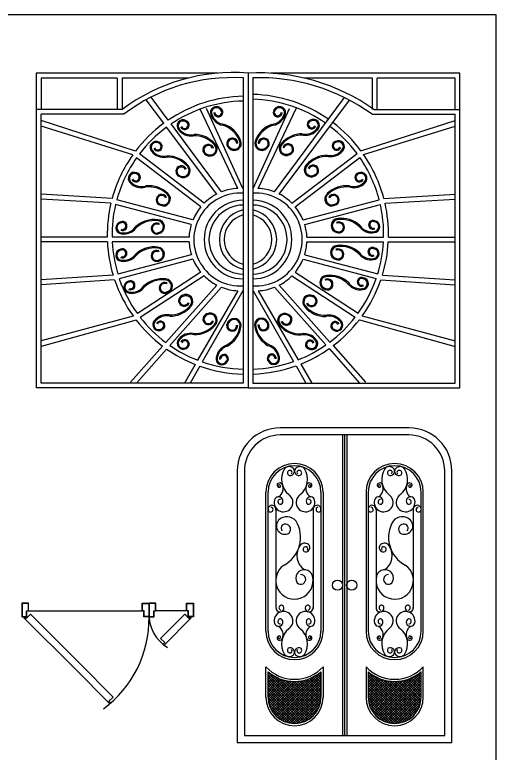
# Model space of a CAD drawing. Header units: millimetres. Extents: x 577 to 2337, y 236 to 943.
# Drawn here: x 774.58 to 777.94, y 706.51 to 711.68 of the extents above; entities that cross this region are included whole.
import ezdxf

# ---------------------------------------------------------------- set-up
doc = ezdxf.new("R2010")
doc.units = ezdxf.units.MM
doc.header["$LTSCALE"] = 0.01
doc.layers.add('04-Door', color=4, linetype='Continuous')
doc.layers.add('06-Furn', color=4, linetype='Continuous')

# ---------------------------------------------------------------- blocks, each defined once
blk = doc.blocks.new('31')
at = {"layer": '04-Door', "color": 17, "linetype": 'Continuous'}
for p, q in [((791.9703, 609.5207), (791.9646, 609.5151)), ((791.9646, 609.5151), (792.3182, 609.1615)), ((791.9814, 609.5097), (791.9703, 609.5207)), ((792.0107, 609.539), (791.9817, 609.5101)), ((792.3532, 609.1965), (792.0107, 609.539)), ((793.136, 609.5151), (792.9451, 609.3241)), ((793.09, 609.539), (793.1189, 609.5101)), ((793.1193, 609.5097), (793.1304, 609.5207)), ((793.1304, 609.5207), (793.136, 609.5151)), ((792.9505, 609.3408), (792.9211, 609.3702)), ((792.9394, 609.3298), (792.9505, 609.3408)), ((792.9451, 609.3241), (792.9394, 609.3298)), ((792.3182, 609.1615), (792.5657, 608.914)), ((792.5896, 608.9601), (792.3532, 609.1965)), ((792.5603, 608.9307), (792.5896, 608.9601)), ((792.5714, 608.9197), (792.5603, 608.9307)), ((792.5657, 608.914), (792.5714, 608.9197))]:
    blk.add_line(p, q, dxfattribs=at)
at = {"layer": '04-Door', "color": 17}
for p, q in [((791.9984, 609.5622), (792.7922, 609.5622)), ((793.1022, 609.5622), (792.8884, 609.5622)), ((793.09, 609.539), (792.9211, 609.3702))]:
    blk.add_line(p, q, dxfattribs=at)
at = {"layer": '04-Door', "color": 17, "linetype": 'Continuous'}
for points in [[(791.9984, 609.5622), (791.9984, 609.6167), (791.9503, 609.6167), (791.9503, 609.5207), (791.9859, 609.5207), (791.9859, 609.5622)], [(791.9964, 609.5642), (791.9964, 609.6147), (791.9523, 609.6147), (791.9523, 609.5227), (791.9839, 609.5227), (791.9839, 609.5642)], [(792.7922, 609.5622), (792.7922, 609.6167), (792.8403, 609.6167), (792.8403, 609.5207), (792.8047, 609.5207), (792.8047, 609.5622)], [(792.7942, 609.5642), (792.7942, 609.6147), (792.8383, 609.6147), (792.8383, 609.5227), (792.8067, 609.5227), (792.8067, 609.5642)], [(792.8884, 609.5622), (792.8884, 609.6167), (792.8403, 609.6167), (792.8403, 609.5207), (792.8759, 609.5207), (792.8759, 609.5622)], [(792.8864, 609.5642), (792.8864, 609.6147), (792.8423, 609.6147), (792.8423, 609.5227), (792.8739, 609.5227), (792.8739, 609.5642)], [(793.1022, 609.5622), (793.1022, 609.6167), (793.1503, 609.6167), (793.1503, 609.5207), (793.1147, 609.5207), (793.1147, 609.5622)], [(793.1042, 609.5642), (793.1042, 609.6147), (793.1483, 609.6147), (793.1483, 609.5227), (793.1167, 609.5227), (793.1167, 609.5642)]]:
    blk.add_lwpolyline(points, close=True, dxfattribs=at)
at = {"layer": '04-Door', "color": 17}
for centre, radius, start, end in [((792.0648, 609.5062), 0.7756, 8.0415, 8.1907), ((793.6158, 609.5062), 0.7756, 171.8093, 171.9585), ((792.0648, 609.5062), 0.7756, 306.0339, 1.0715), ((793.1044, 609.5352), 0.2645, 176.8585, 239.5026)]:
    blk.add_arc(centre, radius, start, end, dxfattribs=at)
blk = doc.blocks.new('uyi9')
at = {"layer": '04-Door', "color": 17}
for p, q in [((894.7046, 625.8278), (893.8046, 625.8278)), ((894.2396, 625.7778), (893.8046, 625.7778)), ((894.2396, 625.7778), (894.2396, 623.6778)), ((894.2696, 625.7778), (894.2396, 625.7778)), ((894.2546, 625.7778), (894.2546, 623.6778)), ((894.2696, 625.7778), (894.2696, 623.6778)), ((894.7046, 625.7778), (894.2696, 625.7778)), ((893.5046, 625.5278), (893.5046, 623.6278)), ((893.5546, 625.5278), (893.5546, 623.6778)), ((894.9546, 623.6778), (894.9546, 625.5278)), ((895.0046, 623.6278), (895.0046, 625.5278)), ((893.7046, 624.4072), (893.7046, 625.3778)), ((893.7196, 624.4072), (893.7196, 625.3778)), ((894.0896, 625.3778), (894.0896, 624.4072)), ((894.1046, 625.3778), (894.1046, 624.4072)), ((894.4046, 625.3778), (894.4046, 624.4072)), ((894.4196, 625.3778), (894.4196, 624.4072)), ((894.7896, 624.4072), (894.7896, 625.3778)), ((894.8046, 624.4072), (894.8046, 625.3778)), ((893.7046, 623.9456), (893.7046, 624.1576)), ((894.1046, 624.1576), (894.1046, 623.9456)), ((894.4046, 624.1576), (894.4046, 623.9456)), ((894.8046, 623.9456), (894.8046, 624.1576)), ((893.7196, 623.9456), (893.7196, 624.1225)), ((893.7196, 624.1207, -0.1812), (893.7206, 624.1217, -0.1812)), ((894.0283, 623.8081, -0.1812), (893.7196, 624.1168, -0.1812)), ((893.7196, 624.103, -0.1812), (893.7304, 624.1138, -0.1812)), ((893.7196, 624.0853, -0.1812), (893.7406, 624.1063, -0.1812)), ((893.7196, 624.0676, -0.1812), (893.7513, 624.0993, -0.1812)), ((894.0187, 623.8, -0.1812), (893.7196, 624.0992, -0.1812)), ((893.7196, 624.05, -0.1812), (893.7623, 624.0927, -0.1812)), ((893.7196, 624.0323, -0.1812), (893.7738, 624.0864, -0.1812)), ((894.0085, 623.7926, -0.1812), (893.7196, 624.0815, -0.1812)), ((893.7196, 624.0146, -0.1812), (893.7857, 624.0807, -0.1812)), ((893.7196, 623.9969, -0.1812), (893.7981, 624.0754, -0.1812)), ((894.0373, 623.8168, -0.1812), (893.7603, 624.0938, -0.1812)), ((893.7622, 623.8274, -0.1812), (894.0096, 624.0748, -0.1812)), ((893.7706, 623.8181, -0.1812), (894.0429, 624.0904, -0.1812)), ((893.7795, 623.8093, -0.1812), (894.0896, 624.1194, -0.1812)), ((893.789, 623.8012, -0.1812), (894.0896, 624.1018, -0.1812)), ((894.0458, 623.826, -0.1812), (893.7953, 624.0765, -0.1812)), ((893.7991, 623.7936, -0.1812), (894.0896, 624.0841, -0.1812)), ((894.0896, 623.9943, -0.1812), (894.0093, 624.0747, -0.1812)), ((894.0896, 624.012, -0.1812), (894.0217, 624.0799, -0.1812)), ((894.0896, 624.0297, -0.1812), (894.0337, 624.0856, -0.1812)), ((894.0896, 624.0474, -0.1812), (894.0452, 624.0917, -0.1812)), ((894.0896, 624.065, -0.1812), (894.0563, 624.0983, -0.1812)), ((894.0896, 624.0827, -0.1812), (894.067, 624.1053, -0.1812)), ((894.0896, 624.1004, -0.1812), (894.0773, 624.1127, -0.1812)), ((894.0896, 624.1181, -0.1812), (894.0872, 624.1205, -0.1812)), ((894.0896, 624.1225), (894.0896, 623.9456)), ((894.4196, 624.1225), (894.4196, 623.9456)), ((894.4196, 624.1181, -0.1812), (894.422, 624.1205, -0.1812)), ((894.7297, 623.8093, -0.1812), (894.4196, 624.1194, -0.1812)), ((894.4196, 624.1004, -0.1812), (894.4319, 624.1127, -0.1812)), ((894.4196, 624.0827, -0.1812), (894.4422, 624.1053, -0.1812)), ((894.7202, 623.8012, -0.1812), (894.4196, 624.1018, -0.1812)), ((894.4196, 624.065, -0.1812), (894.4528, 624.0983, -0.1812)), ((894.4196, 624.0474, -0.1812), (894.4639, 624.0917, -0.1812)), ((894.4196, 624.0297, -0.1812), (894.4755, 624.0856, -0.1812)), ((894.7101, 623.7936, -0.1812), (894.4196, 624.0841, -0.1812)), ((894.4196, 624.012, -0.1812), (894.4875, 624.0799, -0.1812)), ((894.4196, 623.9943, -0.1812), (894.4999, 624.0747, -0.1812)), ((894.4634, 623.826, -0.1812), (894.7139, 624.0765, -0.1812)), ((894.7386, 623.8181, -0.1812), (894.4663, 624.0904, -0.1812)), ((894.4718, 623.8168, -0.1812), (894.7489, 624.0938, -0.1812)), ((894.4808, 623.8081, -0.1812), (894.7896, 624.1168, -0.1812)), ((894.4904, 623.8, -0.1812), (894.7896, 624.0992, -0.1812)), ((894.7469, 623.8274, -0.1812), (894.4996, 624.0748, -0.1812)), ((894.5007, 623.7926, -0.1812), (894.7896, 624.0815, -0.1812)), ((894.7896, 623.9969, -0.1812), (894.7111, 624.0754, -0.1812)), ((894.7896, 624.0146, -0.1812), (894.7235, 624.0807, -0.1812)), ((894.7896, 624.0323, -0.1812), (894.7354, 624.0864, -0.1812)), ((894.7896, 624.05, -0.1812), (894.7469, 624.0927, -0.1812)), ((894.7896, 624.0676, -0.1812), (894.7579, 624.0993, -0.1812)), ((894.7896, 624.0853, -0.1812), (894.7686, 624.1063, -0.1812)), ((894.7896, 624.103, -0.1812), (894.7788, 624.1138, -0.1812)), ((894.7896, 624.1207, -0.1812), (894.7886, 624.1217, -0.1812)), ((894.7896, 623.9456), (894.7896, 624.1225)), ((893.7196, 623.9792, -0.1812), (893.8109, 624.0706, -0.1812)), ((893.7196, 623.9616, -0.1812), (893.8243, 624.0663, -0.1812)), ((893.9977, 623.7857, -0.1812), (893.7196, 624.0638, -0.1812)), ((893.7196, 623.9439, -0.1812), (893.8383, 624.0626, -0.1812)), ((893.9862, 623.7796, -0.1812), (893.7196, 624.0461, -0.1812)), ((893.9739, 623.7741, -0.1812), (893.7196, 624.0285, -0.1812)), ((893.7205, 623.9271, -0.1812), (893.8529, 624.0596, -0.1812)), ((893.7227, 623.9117, -0.1812), (893.8682, 624.0572, -0.1812)), ((893.726, 623.8973, -0.1812), (893.8843, 624.0556, -0.1812)), ((893.7302, 623.8838, -0.1812), (893.9013, 624.0549, -0.1812)), ((893.7352, 623.8711, -0.1812), (893.9193, 624.0553, -0.1812)), ((893.741, 623.8592, -0.1812), (893.9387, 624.0569, -0.1812)), ((893.7474, 623.848, -0.1812), (893.9597, 624.0602, -0.1812)), ((893.7545, 623.8374, -0.1812), (893.9829, 624.0658, -0.1812)), ((893.8099, 623.7867, -0.1812), (894.0896, 624.0664, -0.1812)), ((893.8213, 623.7804, -0.1812), (894.0896, 624.0487, -0.1812)), ((894.0536, 623.8359, -0.1812), (893.8226, 624.0668, -0.1812)), ((893.8334, 623.7748, -0.1812), (894.0896, 624.031, -0.1812)), ((894.0607, 623.8464, -0.1812), (893.8463, 624.0609, -0.1812)), ((894.0673, 623.8575, -0.1812), (893.8675, 624.0573, -0.1812)), ((894.0731, 623.8693, -0.1812), (893.8871, 624.0554, -0.1812)), ((894.0783, 623.8819, -0.1812), (893.9053, 624.0549, -0.1812)), ((894.0826, 623.8952, -0.1812), (893.9224, 624.0554, -0.1812)), ((894.086, 623.9095, -0.1812), (893.9386, 624.0569, -0.1812)), ((894.0884, 623.9248, -0.1812), (893.954, 624.0592, -0.1812)), ((894.0895, 623.9413, -0.1812), (893.9687, 624.0621, -0.1812)), ((894.0896, 623.959, -0.1812), (893.9828, 624.0657, -0.1812)), ((894.0896, 623.9766, -0.1812), (893.9963, 624.0699, -0.1812)), ((894.4196, 623.9766, -0.1812), (894.5129, 624.0699, -0.1812)), ((894.6993, 623.7867, -0.1812), (894.4196, 624.0664, -0.1812)), ((894.4196, 623.959, -0.1812), (894.5264, 624.0657, -0.1812)), ((894.4196, 623.9413, -0.1812), (894.5404, 624.0621, -0.1812)), ((894.6879, 623.7804, -0.1812), (894.4196, 624.0487, -0.1812)), ((894.6758, 623.7748, -0.1812), (894.4196, 624.031, -0.1812)), ((894.4208, 623.9248, -0.1812), (894.5551, 624.0592, -0.1812)), ((894.4231, 623.9095, -0.1812), (894.5706, 624.0569, -0.1812)), ((894.4266, 623.8952, -0.1812), (894.5868, 624.0554, -0.1812)), ((894.4309, 623.8819, -0.1812), (894.6039, 624.0549, -0.1812)), ((894.436, 623.8693, -0.1812), (894.6221, 624.0554, -0.1812)), ((894.4419, 623.8575, -0.1812), (894.6416, 624.0573, -0.1812)), ((894.4484, 623.8464, -0.1812), (894.6629, 624.0609, -0.1812)), ((894.4556, 623.8359, -0.1812), (894.6866, 624.0668, -0.1812)), ((894.5115, 623.7857, -0.1812), (894.7896, 624.0638, -0.1812)), ((894.523, 623.7796, -0.1812), (894.7896, 624.0461, -0.1812)), ((894.7547, 623.8374, -0.1812), (894.5263, 624.0658, -0.1812)), ((894.5352, 623.7741, -0.1812), (894.7896, 624.0285, -0.1812)), ((894.7617, 623.848, -0.1812), (894.5495, 624.0602, -0.1812)), ((894.7682, 623.8592, -0.1812), (894.5705, 624.0569, -0.1812)), ((894.7739, 623.8711, -0.1812), (894.5898, 624.0553, -0.1812)), ((894.779, 623.8838, -0.1812), (894.6079, 624.0549, -0.1812)), ((894.7832, 623.8973, -0.1812), (894.6249, 624.0556, -0.1812)), ((894.7865, 623.9117, -0.1812), (894.6409, 624.0572, -0.1812)), ((894.7887, 623.9271, -0.1812), (894.6562, 624.0596, -0.1812)), ((894.7896, 623.9439, -0.1812), (894.6708, 624.0626, -0.1812)), ((894.7896, 623.9616, -0.1812), (894.6848, 624.0663, -0.1812)), ((894.7896, 623.9792, -0.1812), (894.6982, 624.0706, -0.1812)), ((893.961, 623.7694, -0.1812), (893.7196, 624.0108, -0.1812)), ((893.9471, 623.7656, -0.1812), (893.7196, 623.9931, -0.1812)), ((893.9323, 623.7627, -0.1812), (893.7196, 623.9754, -0.1812)), ((893.8463, 623.77, -0.1812), (894.0896, 624.0134, -0.1812)), ((893.86, 623.7661, -0.1812), (894.0896, 623.9957, -0.1812)), ((893.8746, 623.763, -0.1812), (894.0896, 623.978, -0.1812)), ((894.6629, 623.77, -0.1812), (894.4196, 624.0134, -0.1812)), ((894.6492, 623.7661, -0.1812), (894.4196, 623.9957, -0.1812)), ((894.6346, 623.763, -0.1812), (894.4196, 623.978, -0.1812)), ((894.5482, 623.7694, -0.1812), (894.7896, 624.0108, -0.1812)), ((894.5621, 623.7656, -0.1812), (894.7896, 623.9931, -0.1812)), ((894.5769, 623.7627, -0.1812), (894.7896, 623.9754, -0.1812)), ((893.9164, 623.761, -0.1812), (893.7196, 623.9577, -0.1812)), ((893.899, 623.7607, -0.1812), (893.7197, 623.94, -0.1812)), ((893.8797, 623.7623, -0.1812), (893.7213, 623.9207, -0.1812)), ((893.8904, 623.7611, -0.1812), (894.0896, 623.9603, -0.1812)), ((893.9076, 623.7606, -0.1812), (894.0896, 623.9426, -0.1812)), ((893.9265, 623.7619, -0.1812), (894.0883, 623.9237, -0.1812)), ((894.6188, 623.7611, -0.1812), (894.4196, 623.9603, -0.1812)), ((894.6016, 623.7606, -0.1812), (894.4196, 623.9426, -0.1812)), ((894.5827, 623.7619, -0.1812), (894.4209, 623.9237, -0.1812)), ((894.5928, 623.761, -0.1812), (894.7896, 623.9577, -0.1812)), ((894.6102, 623.7607, -0.1812), (894.7895, 623.94, -0.1812)), ((894.6295, 623.7623, -0.1812), (894.7879, 623.9207, -0.1812)), ((893.8576, 623.7667, -0.1812), (893.7256, 623.8987, -0.1812)), ((893.8306, 623.7761, -0.1812), (893.735, 623.8716, -0.1812)), ((893.9481, 623.7658, -0.1812), (894.0844, 623.9021, -0.1812)), ((893.9741, 623.7742, -0.1812), (894.076, 623.8761, -0.1812)), ((894.5611, 623.7658, -0.1812), (894.4248, 623.9021, -0.1812)), ((894.5351, 623.7742, -0.1812), (894.4332, 623.8761, -0.1812)), ((894.6515, 623.7667, -0.1812), (894.7835, 623.8987, -0.1812)), ((894.6786, 623.7761, -0.1812), (894.7741, 623.8716, -0.1812)), ((893.781, 623.8079, -0.1812), (893.7669, 623.822, -0.1812)), ((894.0142, 623.7966, -0.1812), (894.0536, 623.836, -0.1812)), ((894.495, 623.7966, -0.1812), (894.4556, 623.836, -0.1812)), ((894.7281, 623.8079, -0.1812), (894.7423, 623.822, -0.1812)), ((893.5546, 623.6778), (894.2396, 623.6778)), ((894.2396, 623.6778), (894.2696, 623.6778)), ((894.2696, 623.6778), (894.9546, 623.6778)), ((893.5046, 623.6278), (895.0046, 623.6278)), ((895.0046, 623.6278), (895.0046, 623.6278))]:
    blk.add_line(p, q, dxfattribs=at)
at = {"layer": '04-Door', "color": 17, "linetype": 'Continuous'}
for p, q in [((893.7749, 625.2621), (893.7749, 624.5647)), ((894.0343, 625.2621), (894.0343, 624.5647)), ((894.4749, 625.2621), (894.4749, 624.5647)), ((894.7343, 625.2621), (894.7343, 624.5647))]:
    blk.add_line(p, q, dxfattribs=at)
at = {"layer": '04-Door', "color": 17}
for centre in [(894.2046, 624.7278), (894.3045, 624.7278)]:
    blk.add_circle(centre, 0.0355, dxfattribs=at)
for centre, radius, start, end in [((893.8046, 625.5278), 0.3, 90, 180), ((893.8046, 625.5278), 0.25, 90, 180), ((894.7046, 625.5278), 0.3, 0, 90), ((894.7046, 625.5278), 0.25, 0, 90), ((893.9046, 625.3778), 0.2, 0, 180), ((894.6046, 625.3778), 0.2, 0, 180), ((893.9046, 625.3778), 0.185, 0, 180), ((894.6046, 625.3778), 0.185, 0, 180), ((893.9046, 624.4072), 0.2, 180, 0), ((893.9046, 624.4072), 0.185, 180, 0), ((894.6046, 624.4072), 0.2, 180, 0), ((894.6046, 624.4072), 0.185, 180, 0), ((893.9046, 624.3418), 0.2719, 222.6426, 317.3567), ((894.6046, 624.3418), 0.2719, 222.6433, 317.3574), ((893.9046, 624.3418), 0.2869, 229.8457, 310.1537), ((894.6046, 624.3418), 0.2869, 229.8463, 310.1543), ((893.9046, 623.9456), 0.2, 180, 0), ((893.9046, 623.9456), 0.185, 180, 0), ((894.6046, 623.9456), 0.2, 180, 0), ((894.6046, 623.9456), 0.185, 180, 0)]:
    blk.add_arc(centre, radius, start, end, dxfattribs=at)
at = {"layer": '04-Door', "color": 17, "linetype": 'Continuous'}
for centre, radius, start, end in [((893.9514, 625.4679), 0.1374, 147.7083, 230.9129), ((893.8675, 625.5146), 0.0419, 45.6891, 140.4122), ((893.8729, 625.5118), 0.0186, 95.1683, 225.5608), ((893.8747, 625.5245), 0.0299, 240.1781, 42.2119), ((893.8741, 625.5164), 0.0142, 316.1599, 101.9852), ((893.9345, 625.5245), 0.0299, 137.7881, 299.8219), ((893.9416, 625.5146), 0.0419, 39.5878, 134.3109), ((893.935, 625.5164), 0.0142, 78.0148, 223.8401), ((893.9363, 625.5118), 0.0186, 314.4392, 84.8317), ((893.8578, 625.4679), 0.1374, 309.0871, 32.2917), ((894.6514, 625.4679), 0.1374, 147.7083, 230.9129), ((894.5675, 625.5146), 0.0419, 45.6891, 140.4122), ((894.5729, 625.5118), 0.0186, 95.1683, 225.5608), ((894.5747, 625.5245), 0.0299, 240.1781, 42.2119), ((894.5741, 625.5164), 0.0142, 316.1599, 101.9852), ((894.6345, 625.5245), 0.0299, 137.7881, 299.8219), ((894.6416, 625.5146), 0.0419, 39.5878, 134.3109), ((894.635, 625.5164), 0.0142, 78.0148, 223.8401), ((894.6363, 625.5118), 0.0186, 314.4392, 84.8317), ((894.5578, 625.4679), 0.1374, 309.0871, 32.2917), ((893.7974, 625.4269), 0.0149, 131.2423, 293.2761), ((893.8004, 625.4215), 0.021, 33.042, 127.7651), ((893.7972, 625.4229), 0.0071, 71.469, 217.2943), ((893.7561, 625.4031), 0.0687, 302.5413, 25.7459), ((893.7976, 625.4205), 0.00928, 307.8934, 78.2859), ((894.0531, 625.4031), 0.0687, 154.2541, 237.4587), ((894.0088, 625.4215), 0.021, 52.2349, 146.958), ((894.0116, 625.4205), 0.00928, 101.7141, 232.1066), ((894.0118, 625.4269), 0.0149, 246.7239, 48.7577), ((894.012, 625.4229), 0.0071, 322.7057, 108.531), ((894.4974, 625.4269), 0.0149, 131.2423, 293.2761), ((894.5004, 625.4215), 0.021, 33.042, 127.7651), ((894.4972, 625.4229), 0.0071, 71.469, 217.2943), ((894.4561, 625.4031), 0.0687, 302.5413, 25.7459), ((894.4976, 625.4205), 0.00928, 307.8934, 78.2859), ((894.7531, 625.4031), 0.0687, 154.2541, 237.4587), ((894.7088, 625.4215), 0.021, 52.2349, 146.958), ((894.7116, 625.4205), 0.00928, 101.7141, 232.1066), ((894.7118, 625.4269), 0.0149, 246.7239, 48.7577), ((894.712, 625.4229), 0.0071, 322.7057, 108.531), ((893.8279, 625.3066), 0.0659, 165.619, 56.0012), ((893.793, 625.3152), 0.03, 326.6615, 165.0707), ((893.8055, 625.3106), 0.0173, 88.1311, 316.6269), ((893.9813, 625.3066), 0.0659, 123.9988, 14.381), ((894.0161, 625.3152), 0.03, 14.9293, 213.3385), ((894.0037, 625.3106), 0.0173, 223.3731, 91.8689), ((894.5279, 625.3066), 0.0659, 165.619, 56.0012), ((894.493, 625.3152), 0.03, 326.6615, 165.0707), ((894.5055, 625.3106), 0.0173, 88.1311, 316.6269), ((894.6813, 625.3066), 0.0659, 123.9988, 14.381), ((894.7161, 625.3152), 0.03, 14.9293, 213.3385), ((894.7037, 625.3106), 0.0173, 223.3731, 91.8689), ((893.7473, 625.2586), 0.0277, 352.9041, 202.4733), ((893.7369, 625.2564), 0.0173, 208.9921, 77.4879), ((894.0619, 625.2586), 0.0277, 337.5267, 187.0959), ((894.0723, 625.2564), 0.0173, 102.5121, 331.0079), ((894.4473, 625.2586), 0.0277, 352.9041, 202.4733), ((894.4369, 625.2564), 0.0173, 208.9921, 77.4879), ((894.7619, 625.2586), 0.0277, 337.5267, 187.0959), ((894.7723, 625.2564), 0.0173, 102.5121, 331.0079), ((893.837, 625.1429, -0.1812), 0.0591, 137.7881, 299.8219), ((893.8512, 625.1232, -0.1812), 0.0831, 39.5878, 134.3109), ((893.7273, 625.0621, -0.1812), 0.2198, 298.1362, 31.2407), ((894.7818, 625.0621, -0.1812), 0.2198, 148.7593, 241.8638), ((894.6579, 625.1232, -0.1812), 0.0831, 45.6891, 140.4122), ((894.6721, 625.1429, -0.1812), 0.0591, 240.1781, 42.2119), ((893.8382, 625.1269, -0.1812), 0.0281, 78.0148, 223.8401), ((893.8407, 625.1178, -0.1812), 0.0367, 314.4392, 84.8317), ((894.6685, 625.1178, -0.1812), 0.0367, 95.1683, 225.5608), ((894.671, 625.1269, -0.1812), 0.0281, 316.1599, 101.9852), ((893.9768, 624.9795, -0.1812), 0.0415, 52.2349, 146.958), ((893.9828, 624.9901, -0.1812), 0.0296, 246.7239, 48.7577), ((894.5264, 624.9901, -0.1812), 0.0296, 131.2423, 293.2761), ((894.5324, 624.9795, -0.1812), 0.0415, 33.042, 127.7651), ((894.0421, 624.9352, -0.1812), 0.1204, 146.2315, 234.9409), ((893.9824, 624.9775, -0.1812), 0.0184, 101.7141, 232.1066), ((893.9831, 624.9821, -0.1812), 0.0141, 322.7057, 108.531), ((894.5261, 624.9821, -0.1812), 0.0141, 71.469, 217.2943), ((894.5268, 624.9775, -0.1812), 0.0184, 307.8934, 78.2859), ((894.4671, 624.9352, -0.1812), 0.1204, 305.0591, 33.7685), ((893.904, 624.7601, -0.1812), 0.1305, 123.9988, 14.381), ((894.6052, 624.7601, -0.1812), 0.1305, 165.619, 56.0012), ((893.9729, 624.7772, -0.1812), 0.0594, 14.9293, 213.3385), ((893.9482, 624.7681, -0.1812), 0.0343, 223.3731, 91.8689), ((894.5362, 624.7772, -0.1812), 0.0594, 326.6615, 165.0707), ((894.5609, 624.7681, -0.1812), 0.0343, 88.1311, 316.6269), ((893.8279, 624.4784), 0.0659, 303.9988, 194.381), ((893.8024, 624.5681), 0.0277, 172.9041, 22.4733), ((893.8128, 624.5703), 0.0173, 28.9921, 257.4879), ((893.9813, 624.4784), 0.0659, 345.619, 236.0012), ((894.0068, 624.5681), 0.0277, 157.5267, 7.0959), ((893.9963, 624.5703), 0.0173, 282.5121, 151.0079), ((894.5279, 624.4784), 0.0659, 303.9988, 194.381), ((894.5024, 624.5681), 0.0277, 172.9041, 22.4733), ((894.5128, 624.5703), 0.0173, 28.9921, 257.4879), ((894.6813, 624.4784), 0.0659, 345.619, 236.0012), ((894.7068, 624.5681), 0.0277, 157.5267, 7.0959), ((894.6963, 624.5703), 0.0173, 282.5121, 151.0079), ((893.8055, 624.4744), 0.0173, 43.3731, 271.8689), ((894.0037, 624.4744), 0.0173, 268.1311, 136.6269), ((894.5055, 624.4744), 0.0173, 43.3731, 271.8689), ((894.7037, 624.4744), 0.0173, 268.1311, 136.6269), ((893.793, 624.4698), 0.03, 194.9293, 33.3385), ((893.7561, 624.3818), 0.0687, 334.2541, 57.4587), ((894.0531, 624.3818), 0.0687, 122.5413, 205.7459), ((894.0161, 624.4698), 0.03, 146.6615, 345.0707), ((894.493, 624.4698), 0.03, 194.9293, 33.3385), ((894.4561, 624.3818), 0.0687, 334.2541, 57.4587), ((894.7531, 624.3818), 0.0687, 122.5413, 205.7459), ((894.7161, 624.4698), 0.03, 146.6615, 345.0707), ((893.9514, 624.3171), 0.1374, 129.0871, 212.2917), ((893.8578, 624.3171), 0.1374, 327.7083, 50.9129), ((894.6514, 624.3171), 0.1374, 129.0871, 212.2917), ((894.5578, 624.3171), 0.1374, 327.7083, 50.9129), ((893.7974, 624.3581), 0.0149, 66.7239, 228.7577), ((893.8004, 624.3634), 0.021, 232.2349, 326.958), ((893.7972, 624.3621), 0.0071, 142.7057, 288.531), ((893.7976, 624.3645), 0.00928, 281.7141, 52.1066), ((894.0088, 624.3634), 0.021, 213.042, 307.7651), ((894.0116, 624.3645), 0.00928, 127.8934, 258.2859), ((894.0118, 624.3581), 0.0149, 311.2423, 113.2761), ((894.012, 624.3621), 0.0071, 251.469, 37.2943), ((894.4974, 624.3581), 0.0149, 66.7239, 228.7577), ((894.5004, 624.3634), 0.021, 232.2349, 326.958), ((894.4972, 624.3621), 0.0071, 142.7057, 288.531), ((894.4976, 624.3645), 0.00928, 281.7141, 52.1066), ((894.7088, 624.3634), 0.021, 213.042, 307.7651), ((894.7116, 624.3645), 0.00928, 127.8934, 258.2859), ((894.7118, 624.3581), 0.0149, 311.2423, 113.2761), ((894.712, 624.3621), 0.0071, 251.469, 37.2943), ((893.8729, 624.2731), 0.0186, 134.4392, 264.8317), ((893.8747, 624.2605), 0.0299, 317.7881, 119.8219), ((893.9345, 624.2605), 0.0299, 60.1781, 222.2119), ((893.9363, 624.2731), 0.0186, 275.1683, 45.5608), ((894.5729, 624.2731), 0.0186, 134.4392, 264.8317), ((894.5747, 624.2605), 0.0299, 317.7881, 119.8219), ((894.6345, 624.2605), 0.0299, 60.1781, 222.2119), ((894.6363, 624.2731), 0.0186, 275.1683, 45.5608), ((893.8675, 624.2704), 0.0419, 219.5878, 314.3109), ((893.8741, 624.2685), 0.0142, 258.0148, 43.8401), ((893.9416, 624.2704), 0.0419, 225.6891, 320.4122), ((893.935, 624.2685), 0.0142, 136.1599, 281.9852), ((894.5675, 624.2704), 0.0419, 219.5878, 314.3109), ((894.5741, 624.2685), 0.0142, 258.0148, 43.8401), ((894.6416, 624.2704), 0.0419, 225.6891, 320.4122), ((894.635, 624.2685), 0.0142, 136.1599, 281.9852)]:
    blk.add_arc(centre, radius, start, end, dxfattribs=at)
blk = doc.blocks.new('tet')
at = {"layer": '04-Door', "color": 17}
for p, q in [((891.8428, 620.2834), (890.5732, 620.2834)), ((890.5732, 620.2834), (890.5732, 620.0264)), ((892.0543, 620.2839), (892.0543, 620.03)), ((892.0543, 620.2839), (892.0543, 620.03)), ((893.5354, 620.2834), (892.2126, 620.2834)), ((893.5354, 620.03), (893.5354, 620.2834)), ((891.1401, 620.2496), (890.6071, 620.2496)), ((890.6071, 620.2496), (890.6071, 620.0264)), ((891.1401, 620.2496), (891.1401, 620.0264)), ((891.6381, 620.2496), (891.174, 620.2496)), ((891.174, 620.2496), (891.174, 620.0264)), ((892.0205, 620.2523), (892.0205, 618.1173)), ((892.0882, 620.2515), (892.0882, 618.1173)), ((892.9247, 620.2496), (892.4453, 620.2496)), ((892.9247, 620.03), (892.9247, 620.2496)), ((893.5016, 620.2496), (892.9585, 620.2496)), ((892.9585, 620.03), (892.9585, 620.2496)), ((893.5016, 620.03), (893.5016, 620.2496)), ((891.4963, 619.9554), (891.3772, 620.1161)), ((892.2401, 619.4534), (892.7288, 620.1126)), ((891.4648, 619.9332), (891.3419, 620.0974)), ((891.7054, 620.0628), (891.7042, 620.0653)), ((892.2731, 619.4384), (892.7645, 620.0944)), ((891.175, 620.03), (890.5747, 620.03)), ((890.5747, 618.0834), (890.5747, 620.03)), ((891.1863, 619.9962), (890.6086, 619.9962)), ((890.6086, 618.1173), (890.6086, 619.9962)), ((891.983, 619.4782), (891.72, 620.0321)), ((892.0186, 619.4782), (891.7632, 620.0357)), ((892.0543, 620.03), (892.0543, 618.0834)), ((892.0543, 620.03), (892.0543, 618.0834)), ((892.09, 619.4782), (892.3454, 620.0357)), ((892.1257, 619.4782), (892.3928, 620.0409)), ((892.9228, 619.9962), (893.5016, 619.9962)), ((892.9337, 620.03), (893.5354, 620.03)), ((893.5016, 618.1173), (893.5016, 619.9962)), ((893.5354, 618.0834), (893.5354, 620.03)), ((891.2679, 619.7392), (890.6086, 619.9524)), ((892.8435, 619.7413), (893.5016, 619.9524)), ((891.2489, 619.7133), (890.6086, 619.9139)), ((891.8355, 619.4384), (891.4851, 619.9061)), ((891.8685, 619.4534), (891.5165, 619.9282)), ((892.8622, 619.7153), (893.5016, 619.9139)), ((891.9831, 619.7935), (891.9758, 619.793)), ((892.1256, 619.7935), (892.1329, 619.793)), ((891.8125, 619.7624), (891.8058, 619.7594)), ((892.2989, 619.7669), (892.3057, 619.7639)), ((891.724, 619.3483), (891.2758, 619.6927)), ((891.7474, 619.3741), (891.2948, 619.7187)), ((892.3612, 619.3741), (892.8166, 619.7208)), ((892.3847, 619.3483), (892.8353, 619.6946)), ((891.1041, 619.4071), (890.6086, 619.4377)), ((893.0043, 619.407), (893.5016, 619.4377)), ((891.0957, 619.3743), (890.6086, 619.4027)), ((891.6696, 619.258), (891.1368, 619.3985)), ((891.4849, 619.4159), (891.4785, 619.4123)), ((892.439, 619.258), (892.9716, 619.3984)), ((892.6183, 619.4159), (892.6248, 619.4123)), ((893.0124, 619.3741), (893.5016, 619.4027)), ((891.658, 619.2261), (891.1285, 619.3656)), ((892.4506, 619.2261), (892.9796, 619.3655)), ((891.432, 619.2325), (891.429, 619.2258)), ((892.674, 619.2406), (892.677, 619.2339)), ((891.0699, 619.1371), (890.6086, 619.1371)), ((891.642, 619.1371), (891.1037, 619.1371)), ((892.4666, 619.1371), (893.0026, 619.1371)), ((893.0364, 619.1371), (893.5016, 619.1371)), ((891.071, 619.1033), (890.6086, 619.1033)), ((891.6424, 619.1033), (891.1049, 619.1033)), ((892.4662, 619.1033), (893.0012, 619.1033)), ((893.0351, 619.1033), (893.5016, 619.1033)), ((891.658, 619.0143), (891.1441, 618.8789)), ((891.4314, 619.0411), (891.4284, 619.0344)), ((892.4506, 619.0143), (892.961, 618.8798)), ((892.6692, 619.0519), (892.6722, 619.0452)), ((891.6696, 618.9824), (891.1545, 618.8466)), ((892.439, 618.9824), (892.9504, 618.8476)), ((891.1113, 618.8702), (890.6086, 618.8377)), ((891.724, 618.8921), (891.2809, 618.6026)), ((891.7474, 618.8663), (891.3008, 618.576)), ((892.3612, 618.8663), (892.8042, 618.5784)), ((892.3847, 618.8921), (892.8241, 618.605)), ((892.9937, 618.8712), (893.5016, 618.8377)), ((891.1217, 618.838), (890.6086, 618.8027)), ((891.4876, 618.8179), (891.4846, 618.8112)), ((892.594, 618.8422), (892.597, 618.8355)), ((892.9832, 618.8389), (893.5016, 618.8027)), ((891.8355, 618.802), (891.4789, 618.401)), ((891.8685, 618.787), (891.5075, 618.3804)), ((891.983, 618.7622), (891.7019, 618.2772)), ((892.0186, 618.7622), (891.7346, 618.2652)), ((892.09, 618.7622), (892.3729, 618.2673)), ((892.1257, 618.7622), (892.4055, 618.2795)), ((892.2401, 618.787), (892.5987, 618.3832)), ((892.2731, 618.802), (892.6272, 618.4039)), ((891.2525, 618.5841), (890.6086, 618.4111)), ((891.2723, 618.5575), (890.6086, 618.3727)), ((891.7591, 618.5838), (891.7518, 618.583)), ((891.8134, 618.5478), (891.8066, 618.5508)), ((892.8327, 618.5599), (893.5016, 618.3727)), ((892.8525, 618.5864), (893.5016, 618.4111)), ((892.2872, 618.5451), (892.2939, 618.5481)), ((891.4563, 618.3756), (891.2327, 618.1242)), ((891.4849, 618.3549), (891.2739, 618.1173)), ((892.6213, 618.3577), (892.8348, 618.1173)), ((892.6498, 618.3785), (892.876, 618.1242)), ((891.6847, 618.2476), (891.6092, 618.1173)), ((892.4226, 618.2499), (892.4995, 618.1173)), ((891.7175, 618.2353), (891.65, 618.1173)), ((892.3899, 618.2374), (892.4586, 618.1173)), ((892.0205, 618.1173), (890.6086, 618.1173)), ((892.0882, 618.1173), (893.5016, 618.1173)), ((892.0543, 618.0834), (890.5747, 618.0834)), ((892.0543, 618.0834), (893.5354, 618.0834))]:
    blk.add_line(p, q, dxfattribs=at)
for centre, radius, start, end in [((891.9514, 618.9906), 1.2974, 85.4516, 126.7593), ((892.1294, 618.8941), 1.3918, 54.6987, 93.0904), ((891.9428, 619.0077), 1.2447, 86.4219, 127.427), ((892.1294, 618.8941), 1.358, 54.2467, 91.7378), ((892.0412, 619.1512), 0.9714, 91.2231, 124.1187), ((892.0585, 619.1577), 0.9782, 55.216, 88.2607), ((892.0585, 619.1577), 0.9443, 55.2795, 88.1984), ((892.0412, 619.1512), 0.9376, 91.2672, 124.0308), ((891.8334, 620.0078), 0.0421, 39.6126, 205.1878), ((892.2752, 620.0078), 0.0421, 334.8122, 140.3874), ((891.8334, 620.0078), 0.0348, 38.2305, 205.7625), ((891.8467, 620.0098), 0.0314, 184.2457, 52.4035), ((891.8467, 620.0098), 0.024, 184.2457, 54.3292), ((892.2619, 620.0098), 0.0314, 127.5965, 355.7543), ((892.2619, 620.0098), 0.024, 125.6708, 355.7543), ((892.2752, 620.0078), 0.0348, 334.2375, 141.7695), ((891.6001, 619.9147), 0.0421, 59.0378, 224.613), ((891.6001, 619.9147), 0.0348, 57.6558, 225.1877), ((891.612, 619.921), 0.0314, 203.6709, 71.8288), ((891.612, 619.921), 0.024, 203.6709, 73.7545), ((891.8974, 620.0262), 0.1084, 199.5724, 258.9993), ((891.8974, 620.0262), 0.1011, 199.3622, 263.9759), ((892.2112, 620.0262), 0.1011, 276.0241, 340.6378), ((892.2112, 620.0262), 0.1084, 281.0007, 340.4276), ((892.4995, 619.9256), 0.0314, 108.1712, 336.3291), ((892.4995, 619.9256), 0.024, 106.2455, 336.3291), ((892.5114, 619.9193), 0.0421, 315.387, 120.9622), ((892.5114, 619.9193), 0.0348, 314.8123, 122.3442), ((892.0412, 619.1512), 0.9714, 126.3923, 142.7528), ((892.0412, 619.1512), 0.9376, 126.3762, 142.7542), ((891.826, 619.7449), 0.1821, 21.1213, 73.8118), ((891.8217, 619.7427), 0.1943, 21.3308, 70.4049), ((892.287, 619.7427), 0.1943, 109.5951, 158.6692), ((892.2827, 619.7449), 0.1821, 106.1882, 158.8787), ((892.4571, 619.9579), 0.1011, 256.5989, 321.2126), ((892.0585, 619.1577), 0.9443, 36.6032, 52.9493), ((892.0585, 619.1577), 0.9782, 36.6268, 52.9566), ((891.6543, 619.9534), 0.1084, 218.9976, 278.4246), ((891.6543, 619.9534), 0.1011, 218.7874, 283.4011), ((891.6805, 619.6643), 0.1821, 40.5465, 93.237), ((891.6772, 619.6608), 0.1943, 40.7561, 89.8302), ((892.4343, 619.6653), 0.1943, 90.1698, 139.2439), ((892.4309, 619.6688), 0.1821, 86.763, 139.4535), ((892.4571, 619.9579), 0.1084, 261.5754, 321.0024), ((891.4116, 619.7645), 0.0421, 59.0378, 224.613), ((891.4116, 619.7645), 0.0348, 57.6558, 225.1877), ((891.4235, 619.7708), 0.0314, 203.6709, 71.8288), ((891.4235, 619.7708), 0.024, 203.6709, 73.7545), ((891.9445, 619.7906), 0.0387, 4.2457, 231.173), ((891.9445, 619.7906), 0.0314, 4.2457, 232.4035), ((891.9578, 619.7926), 0.0495, 220.5524, 24.7977), ((891.9578, 619.7926), 0.0421, 219.6126, 25.1878), ((892.1509, 619.7926), 0.0495, 155.2023, 319.4476), ((892.1509, 619.7926), 0.0421, 154.8122, 320.3874), ((892.1642, 619.7906), 0.0387, 308.827, 175.7543), ((892.1642, 619.7906), 0.0314, 307.5965, 175.7543), ((892.3225, 619.7576), 0.0495, 135.7771, 300.0224), ((892.3344, 619.7513), 0.0387, 289.4017, 156.3291), ((892.6744, 619.7761), 0.0314, 108.1712, 336.3291), ((892.6744, 619.7761), 0.024, 106.2455, 336.3291), ((892.6863, 619.7698), 0.0421, 315.387, 120.9622), ((892.6863, 619.7698), 0.0348, 314.8123, 122.3442), ((891.4658, 619.8031), 0.1011, 218.7874, 283.4011), ((891.777, 619.7468), 0.0387, 23.6709, 250.5983), ((891.777, 619.7468), 0.0314, 23.6709, 251.8288), ((891.7889, 619.7531), 0.0495, 239.9776, 44.2229), ((891.7889, 619.7531), 0.0421, 239.0378, 44.613), ((892.3225, 619.7576), 0.0421, 135.387, 300.9622), ((892.3344, 619.7513), 0.0314, 288.1712, 156.3291), ((892.632, 619.8085), 0.1011, 256.5989, 321.2126), ((892.632, 619.8085), 0.1084, 261.5754, 321.0024), ((892.0412, 619.1512), 0.9714, 144.6446, 164.7292), ((892.0412, 619.1512), 0.9376, 144.7237, 164.7109), ((891.4658, 619.8031), 0.1084, 218.9976, 278.4246), ((891.492, 619.514), 0.1821, 40.5465, 93.237), ((891.4887, 619.5105), 0.1943, 40.7561, 89.8302), ((892.6092, 619.5159), 0.1943, 90.1698, 139.2439), ((892.6059, 619.5194), 0.1821, 86.763, 139.4535), ((892.0585, 619.1577), 0.9443, 14.7655, 34.6481), ((892.0585, 619.1577), 0.9782, 14.7654, 34.7484), ((891.5885, 619.5965), 0.0387, 23.6709, 250.5983), ((891.6004, 619.6028), 0.0495, 239.9776, 44.2229), ((892.4974, 619.6082), 0.0495, 135.7771, 300.0224), ((892.4974, 619.6082), 0.0421, 135.387, 300.9622), ((892.5093, 619.6019), 0.0387, 289.4017, 156.3291), ((891.2591, 619.5476), 0.0421, 64.4408, 230.016), ((891.2591, 619.5476), 0.0348, 63.0588, 230.5907), ((891.2703, 619.555), 0.0314, 209.0739, 77.2318), ((891.5885, 619.5965), 0.0314, 23.6709, 251.8288), ((891.6004, 619.6028), 0.0421, 239.0378, 44.613), ((892.5093, 619.6019), 0.0314, 288.1712, 156.3291), ((892.8329, 619.555), 0.0314, 102.7682, 330.9261), ((892.8442, 619.5476), 0.0421, 309.984, 115.5592), ((892.8442, 619.5476), 0.0348, 309.4093, 116.9412), ((891.2703, 619.555), 0.024, 209.0739, 79.1575), ((892.8329, 619.555), 0.024, 100.8425, 330.9261), ((891.3094, 619.5912), 0.1084, 224.4006, 283.8275), ((891.3094, 619.5912), 0.1011, 224.1904, 288.8041), ((891.3627, 619.3058), 0.1821, 45.9495, 98.64), ((891.3597, 619.302), 0.1943, 46.1591, 95.2332), ((892.7435, 619.302), 0.1943, 84.7668, 133.8409), ((892.7405, 619.3058), 0.1821, 81.36, 134.0505), ((892.7938, 619.5912), 0.1011, 251.1959, 315.8096), ((892.7938, 619.5912), 0.1084, 256.1725, 315.5994), ((891.4511, 619.3971), 0.0387, 29.0739, 256.0012), ((891.4511, 619.3971), 0.0314, 29.0739, 257.2318), ((891.4623, 619.4045), 0.0495, 245.3806, 49.6259), ((891.4623, 619.4045), 0.0421, 244.4408, 50.016), ((892.0002, 619.1202), 0.3244, 86.4245, 273.5755), ((892.0005, 619.1202), 0.3584, 117.4, 134.9033), ((892.0005, 619.1202), 0.3584, 92.7945, 111.6023), ((892.0005, 619.1202), 0.3584, 86.7988, 87.0899), ((892.1082, 619.1202), 0.3584, 92.9101, 93.2012), ((892.1084, 619.1202), 0.3244, 266.4245, 93.5755), ((892.1082, 619.1202), 0.3584, 68.3977, 87.2055), ((892.1082, 619.1202), 0.3584, 45.0967, 62.6), ((892.641, 619.4045), 0.0495, 130.3741, 294.6194), ((892.641, 619.4045), 0.0421, 129.984, 295.5592), ((892.6522, 619.3971), 0.0387, 283.9988, 150.9261), ((892.6522, 619.3971), 0.0314, 282.7682, 150.9261), ((892.0226, 619.1202), 0.2749, 90.4429, 269.5571), ((892.086, 619.1202), 0.2749, 270.4429, 89.5571), ((892.0412, 619.1512), 0.9714, 166.7261, 180.8315), ((892.0412, 619.1512), 0.9376, 166.7799, 180.8616), ((892.0026, 619.1187), 0.361, 140.5133, 157.2928), ((892.0224, 619.1202), 0.2409, 90.4677, 269.5323), ((892.066, 619.1202), 0.212, 102.3881, 257.6119), ((892.0862, 619.1202), 0.2409, 270.4677, 89.5323), ((892.0427, 619.1202), 0.212, 282.3881, 77.6119), ((892.1061, 619.1187), 0.361, 22.7072, 39.4867), ((892.0585, 619.1577), 0.9443, 358.7501, 12.711), ((892.0585, 619.1577), 0.9782, 358.7934, 12.7821), ((892.066, 619.1202), 0.1782, 104.7911, 255.2089), ((892.0427, 619.1202), 0.1782, 284.7911, 75.2089), ((891.1723, 619.2025), 0.0421, 101.288, 266.8632), ((891.1723, 619.2025), 0.0348, 99.9059, 267.4379), ((891.1768, 619.2151), 0.0314, 245.9211, 114.0789), ((891.1768, 619.2151), 0.024, 245.9211, 116.0046), ((891.4001, 619.0663), 0.1943, 83.0062, 132.0803), ((891.4002, 619.0711), 0.1821, 82.7967, 135.4872), ((891.4162, 619.1971), 0.0387, 65.9211, 292.8484), ((891.4162, 619.1971), 0.0314, 65.9211, 294.0789), ((891.4207, 619.2098), 0.0421, 281.288, 86.8632), ((891.4207, 619.2098), 0.0495, 282.2278, 86.4731), ((892.0026, 619.1187), 0.361, 162.6902, 177.074), ((892.1061, 619.1187), 0.361, 2.926, 17.3098), ((892.6852, 619.2179), 0.0495, 93.5269, 257.7722), ((892.6852, 619.2179), 0.0421, 93.1368, 258.712), ((892.6898, 619.2052), 0.0387, 247.1516, 114.0789), ((892.6898, 619.2052), 0.0314, 245.9211, 114.0789), ((892.7058, 619.0744), 0.1943, 47.9197, 96.9938), ((892.7058, 619.0792), 0.1821, 44.5128, 97.2033), ((892.9291, 619.2232), 0.0314, 65.9211, 294.0789), ((892.9291, 619.2232), 0.024, 63.9954, 294.0789), ((892.9337, 619.2105), 0.0348, 272.5621, 80.0941), ((892.9337, 619.2105), 0.0421, 273.1368, 78.712), ((891.1864, 619.2675), 0.1084, 261.2478, 320.6747), ((891.1864, 619.2675), 0.1011, 261.0375, 325.6513), ((892.9195, 619.2756), 0.1084, 219.3253, 278.7522), ((892.9195, 619.2756), 0.1011, 214.3487, 278.9625), ((892.0412, 619.1512), 0.9714, 182.8294, 196.8134), ((892.0412, 619.1512), 0.9376, 182.9316, 196.8874), ((891.3995, 618.8749), 0.1943, 83.0062, 132.0803), ((891.4201, 619.0184), 0.0495, 282.2278, 86.4731), ((892.0005, 619.1202), 0.3584, 182.7068, 197.1824), ((892.1082, 619.1202), 0.3584, 342.8176, 357.2932), ((892.6804, 619.0292), 0.0495, 93.5269, 257.7722), ((892.6804, 619.0292), 0.0421, 93.1368, 258.712), ((892.701, 618.8857), 0.1943, 47.9197, 96.9938), ((892.701, 618.8906), 0.1821, 44.5128, 97.2033), ((892.9243, 619.0346), 0.0314, 65.9211, 294.0789), ((892.0585, 619.1577), 0.9443, 342.8846, 356.6943), ((892.0585, 619.1577), 0.9782, 342.966, 356.8089), ((891.1717, 619.0111), 0.0421, 101.288, 266.8632), ((891.1717, 619.0111), 0.0348, 99.9059, 267.4379), ((891.1762, 619.0238), 0.0314, 245.9211, 114.0789), ((891.1762, 619.0238), 0.024, 245.9211, 116.0046), ((891.1859, 619.0762), 0.1011, 261.0375, 325.6513), ((891.3996, 618.8798), 0.1821, 82.7967, 135.4872), ((891.4156, 619.0058), 0.0387, 65.9211, 292.8484), ((891.4156, 619.0058), 0.0314, 65.9211, 294.0789), ((891.4201, 619.0184), 0.0421, 281.288, 86.8632), ((892.685, 619.0166), 0.0387, 247.1516, 114.0789), ((892.685, 619.0166), 0.0314, 245.9211, 114.0789), ((892.9147, 619.087), 0.1084, 219.3253, 278.7522), ((892.9147, 619.087), 0.1011, 214.3487, 278.9625), ((892.9243, 619.0346), 0.024, 63.9954, 294.0789), ((892.9289, 619.0219), 0.0348, 272.5621, 80.0941), ((892.9289, 619.0219), 0.0421, 273.1368, 78.712), ((891.1859, 619.0762), 0.1084, 261.2478, 320.6747), ((892.0005, 619.1202), 0.3584, 202.6179, 219.5171), ((892.1082, 619.1202), 0.3584, 320.4829, 337.3821), ((892.0005, 619.1202), 0.3584, 225.0967, 242.6), ((892.1082, 619.1202), 0.3584, 297.4, 314.9033), ((892.6053, 618.8195), 0.0495, 93.5269, 257.7722), ((892.6053, 618.8195), 0.0421, 93.1368, 258.712), ((892.6259, 618.676), 0.1943, 47.9197, 96.9938), ((892.6258, 618.6808), 0.1821, 44.5128, 97.2033), ((892.0412, 619.1512), 0.9714, 198.813, 215.7223), ((892.0412, 619.1512), 0.9376, 198.9595, 215.8147), ((891.2279, 618.7879), 0.0421, 101.288, 266.8632), ((891.2279, 618.7879), 0.0348, 99.9059, 267.4379), ((891.2325, 618.8005), 0.0314, 245.9211, 114.0789), ((891.2325, 618.8005), 0.024, 245.9211, 116.0046), ((891.4558, 618.6517), 0.1943, 83.0062, 132.0803), ((891.4559, 618.6565), 0.1821, 82.7967, 135.4872), ((891.4718, 618.7825), 0.0387, 65.9211, 292.8484), ((891.4718, 618.7825), 0.0314, 65.9211, 294.0789), ((891.4764, 618.7952), 0.0421, 281.288, 86.8632), ((891.4764, 618.7952), 0.0495, 282.2278, 86.4731), ((892.6098, 618.8068), 0.0387, 247.1516, 114.0789), ((892.6098, 618.8068), 0.0314, 245.9211, 114.0789), ((892.8395, 618.8772), 0.1084, 219.3253, 278.7522), ((892.8395, 618.8772), 0.1011, 214.3487, 278.9625), ((892.8492, 618.8248), 0.0314, 65.9211, 294.0789), ((892.0585, 619.1577), 0.9443, 324.1712, 340.8269), ((892.8492, 618.8248), 0.024, 63.9954, 294.0789), ((892.0585, 619.1577), 0.9782, 324.2634, 340.9798), ((892.8537, 618.8121), 0.0348, 272.5621, 80.0941), ((892.8537, 618.8121), 0.0421, 273.1368, 78.712), ((891.2421, 618.8529), 0.1084, 261.2478, 320.6747), ((891.2421, 618.8529), 0.1011, 261.0375, 325.6513), ((892.0005, 619.1202), 0.3584, 248.3977, 267.2055), ((892.0005, 619.1202), 0.3584, 272.9101, 273.2012), ((892.1082, 619.1202), 0.3584, 266.7988, 267.0899), ((892.1082, 619.1202), 0.3584, 272.7945, 291.6023), ((891.6074, 618.6927), 0.0387, 109.4017, 336.3291), ((891.6074, 618.6927), 0.0314, 108.1712, 336.3291), ((891.6193, 618.6864), 0.0495, 315.7771, 120.0224), ((891.6193, 618.6864), 0.0421, 315.387, 120.9622), ((892.4866, 618.6837), 0.0495, 59.9776, 224.2229), ((892.4866, 618.6837), 0.0421, 59.0378, 224.613), ((892.4985, 618.69), 0.0387, 203.6709, 70.5983), ((892.4985, 618.69), 0.0314, 203.6709, 71.8288), ((891.5109, 618.7752), 0.1821, 266.763, 319.4535), ((892.5951, 618.7725), 0.1821, 220.5465, 273.237), ((891.5076, 618.7787), 0.1943, 270.1698, 319.2439), ((891.7898, 618.5571), 0.0495, 315.7771, 120.0224), ((892.3108, 618.5544), 0.0495, 59.9776, 224.2229), ((892.5984, 618.776), 0.1943, 220.7561, 269.8302), ((892.0412, 619.1512), 0.9714, 217.6745, 232.9778), ((892.0412, 619.1512), 0.9376, 217.8428, 233.1454), ((891.4305, 618.5247), 0.0421, 135.387, 300.9622), ((891.4305, 618.5247), 0.0348, 134.8123, 302.3442), ((891.4847, 618.4861), 0.1084, 81.5754, 141.0024), ((891.4847, 618.4861), 0.1011, 76.5989, 141.2126), ((891.4423, 618.5184), 0.0314, 288.1712, 156.3291), ((891.7779, 618.5634), 0.0387, 109.4017, 336.3291), ((891.7779, 618.5634), 0.0314, 108.1712, 336.3291), ((891.7898, 618.5571), 0.0421, 315.387, 120.9622), ((891.957, 618.5192), 0.0495, 345.3613, 149.6065), ((891.957, 618.5192), 0.0421, 344.9711, 150.5463), ((892.1489, 618.5219), 0.0495, 30.3935, 194.6387), ((892.1489, 618.5219), 0.0421, 29.4537, 195.0289), ((892.3108, 618.5544), 0.0421, 59.0378, 224.613), ((892.3227, 618.5607), 0.0387, 203.6709, 70.5983), ((892.3227, 618.5607), 0.0314, 203.6709, 71.8288), ((892.6212, 618.4834), 0.1011, 38.7874, 103.4011), ((892.6212, 618.4834), 0.1084, 38.9976, 98.4246), ((892.0585, 619.1577), 0.9443, 307.0332, 322.1569), ((892.0585, 619.1577), 0.9782, 307.1934, 322.3241), ((892.6755, 618.522), 0.0421, 239.0378, 44.613), ((891.4423, 618.5184), 0.024, 286.2455, 156.3291), ((891.6813, 618.6459), 0.1821, 266.763, 319.4535), ((891.678, 618.6494), 0.1943, 270.1698, 319.2439), ((891.8189, 618.5429), 0.1821, 296.3471, 349.0376), ((891.9436, 618.5188), 0.0387, 138.9859, 5.9132), ((891.8143, 618.5443), 0.1943, 299.754, 348.8281), ((891.9436, 618.5188), 0.0314, 137.7554, 5.9132), ((892.2917, 618.547), 0.1943, 191.1719, 240.246), ((892.287, 618.5456), 0.1821, 190.9624, 243.6529), ((892.1624, 618.5215), 0.0387, 174.0868, 41.0141), ((892.1624, 618.5215), 0.0314, 174.0868, 42.2446), ((892.4225, 618.6467), 0.1943, 220.7561, 269.8302), ((892.4192, 618.6432), 0.1821, 220.5465, 273.237), ((892.6636, 618.5157), 0.0314, 23.6709, 251.8288), ((892.6636, 618.5157), 0.024, 23.6709, 253.7545), ((892.6755, 618.522), 0.0348, 237.6558, 45.1877), ((891.6552, 618.3568), 0.1084, 81.5754, 141.0024), ((891.6552, 618.3568), 0.1011, 76.5989, 141.2126), ((892.4454, 618.3541), 0.1011, 38.7874, 103.4011), ((892.4454, 618.3541), 0.1084, 38.9976, 98.4246), ((891.6009, 618.3954), 0.0421, 135.387, 300.9622), ((891.6009, 618.3954), 0.0348, 134.8123, 302.3442), ((891.6128, 618.3891), 0.0314, 288.1712, 156.3291), ((891.6128, 618.3891), 0.024, 286.2455, 156.3291), ((892.4877, 618.3864), 0.0314, 23.6709, 251.8288), ((892.4877, 618.3864), 0.024, 23.6709, 253.7545), ((892.4996, 618.3927), 0.0421, 239.0378, 44.613), ((892.4996, 618.3927), 0.0348, 237.6558, 45.1877), ((892.0412, 619.1512), 0.9714, 235.0605, 248.4685), ((892.0412, 619.1512), 0.9376, 235.3022, 248.7803), ((891.9389, 618.2786), 0.1084, 111.1596, 170.5866), ((891.9389, 618.2786), 0.1011, 106.1831, 170.7968), ((892.1671, 618.2813), 0.1011, 9.2032, 73.8169), ((892.1671, 618.2813), 0.1084, 9.4134, 68.8404), ((892.0585, 619.1577), 0.9443, 291.5588, 304.8926), ((892.0585, 619.1577), 0.9782, 291.8565, 305.1259), ((891.8726, 618.2854), 0.0421, 164.9711, 330.5463), ((891.8726, 618.2854), 0.0348, 164.3964, 331.9284), ((891.8861, 618.2858), 0.0314, 317.7554, 185.9132), ((891.8861, 618.2858), 0.024, 315.8297, 185.9132), ((892.2199, 618.2885), 0.0314, 354.0868, 222.2446), ((892.2199, 618.2885), 0.024, 354.0868, 224.1703), ((892.2333, 618.2881), 0.0421, 209.4537, 15.0289), ((892.2333, 618.2881), 0.0348, 208.0716, 15.6036), ((892.0412, 619.1512), 0.9376, 250.911, 268.7769), ((892.0585, 619.1577), 0.9443, 271.7393, 289.4465), ((892.0412, 619.1512), 0.9714, 250.5354, 268.7769), ((892.0585, 619.1577), 0.9782, 271.7393, 289.8067)]:
    blk.add_arc(centre, radius, start, end, dxfattribs=at)

msp = doc.modelspace()

# ---------------------------------------------------------------- linework, layer by layer
at = {"layer": '06-Furn', "color": 5}
msp.add_lwpolyline([(777.9417, 695.637), (777.9417, 711.677), (772.4953, 711.677), (772.4953, 695.637)], close=True, dxfattribs=at)

# ---------------------------------------------------------------- block references
at = {"layer": '04-Door', "color": 241}
for name, p in [('tet', (-115.8481, 90.9852)), ('uyi9', (-117.3731, 82.9613))]:
    msp.add_blockref(name, p, dxfattribs=at)
at = {"layer": '04-Door'}
msp.add_blockref('31', (-17.3261, 97.9464), dxfattribs=at)

doc.saveas('drawing.dxf')
